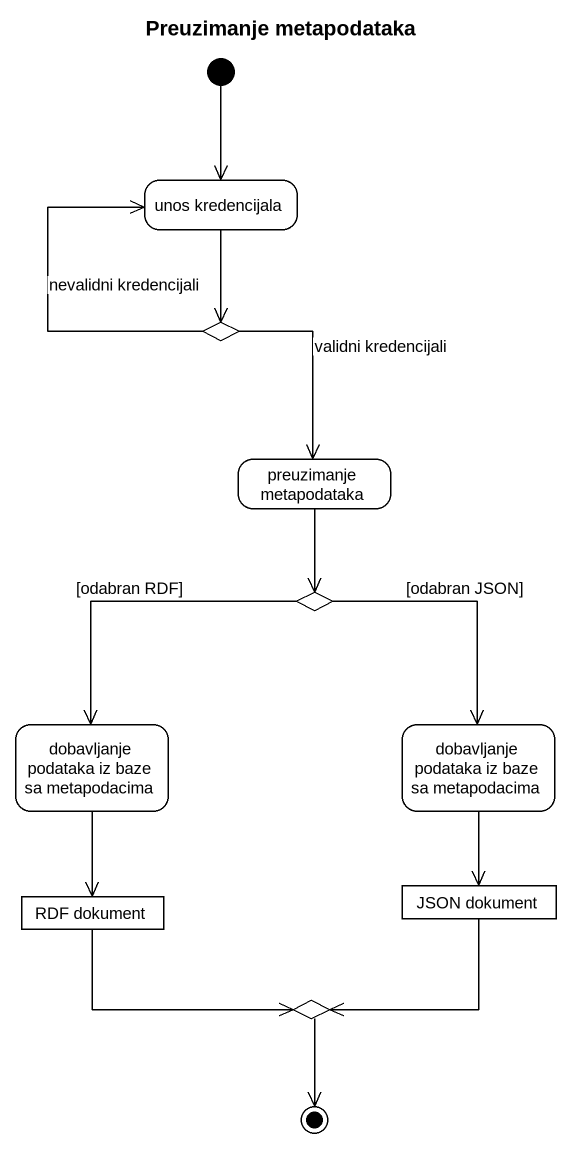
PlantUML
@startuml
title Preuzimanje metapodataka
hide empty description
state "unos kredencijala" as unos_kredencijala
state choice1 <<choice>>
state "preuzimanje metapodataka" as preuzimanje_metapodataka
state choice2 <<choice>>
state "dobavljanje podataka iz baze sa metapodacima" as dobavljanje_podataka_iz
state "dobavljanje podataka iz baze sa metapodacima" as dobavljanje_podataka_iz_2
state "RDF dokument" as RDF_dokument <<object>>
state "JSON dokument" as JSON_dokument <<object>>
state choice3 <<choice>>
[*] --> unos_kredencijala
unos_kredencijala --> choice1
choice1 -up-> unos_kredencijala : nevalidni kredencijali
choice1 --> preuzimanje_metapodataka : validni kredencijali
preuzimanje_metapodataka --> choice2
choice2 --> dobavljanje_podataka_iz : [odabran RDF]
choice2 --> dobavljanje_podataka_iz_2 : [odabran JSON]
dobavljanje_podataka_iz --> RDF_dokument
dobavljanje_podataka_iz_2 --> JSON_dokument
RDF_dokument -right-> choice3
JSON_dokument --> choice3
choice3 --> [*]
@enduml
